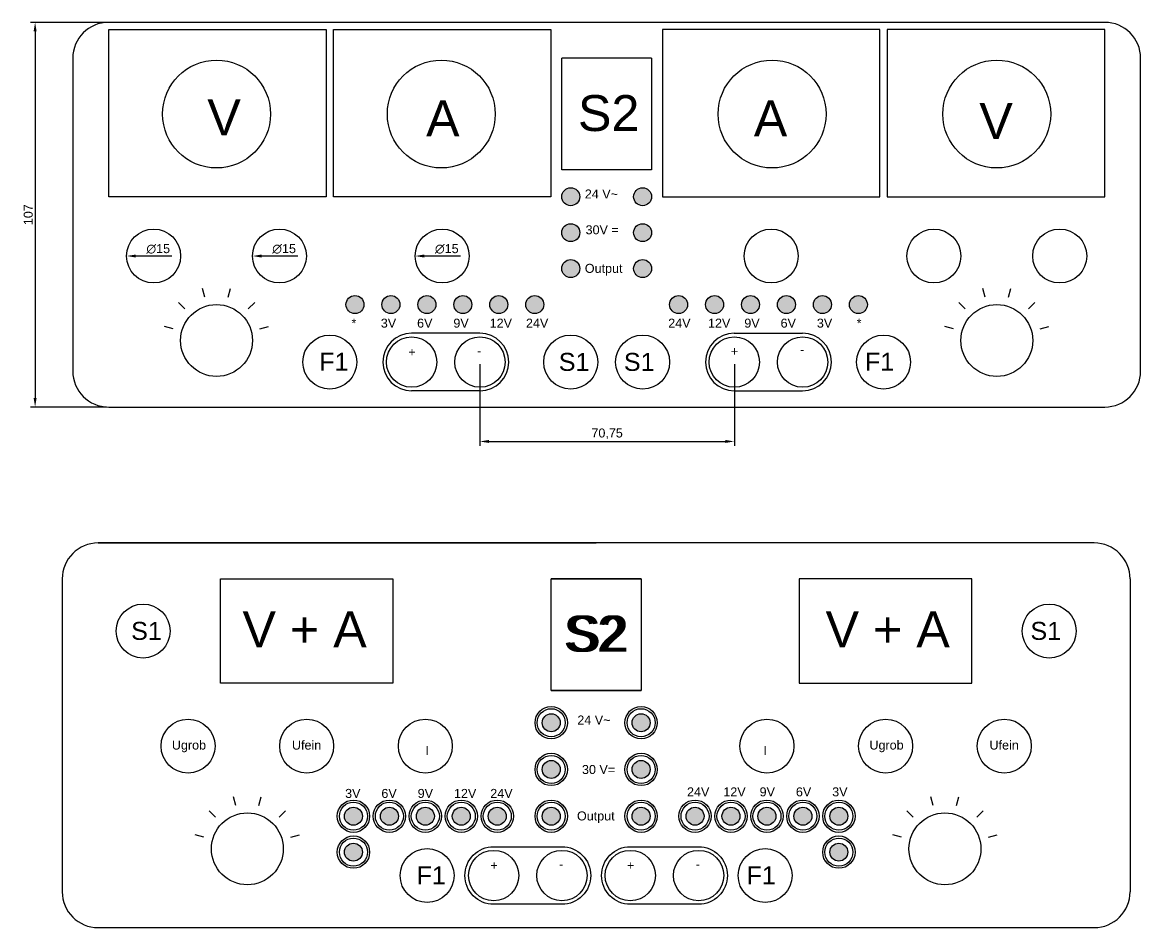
# Model space of a CAD drawing. Header units: millimetres. Extents: x 475 to 4099, y 1633 to 3451.
# Drawn here: x 3185.4 to 3496.4, y 2560.7 to 2812.6 of the extents above; entities that cross this region are included whole.
import ezdxf

# ---------------------------------------------------------------- set-up
doc = ezdxf.new("R2010")
doc.units = ezdxf.units.MM
for name, color, linetype in [('Bemassung', 80, 'Continuous'), ('Hilfslinie', 30, 'Continuous'), ('Kanten', 7, 'Continuous')]:
    doc.layers.add(name, color=color, linetype=linetype)
doc.styles.get("Standard").update_dxf_attribs({"font": 'arial.ttf'})
doc.dimstyles.new('ISO-25', dxfattribs={"dimtxt": 2.5, "dimasz": 2.5, "dimexe": 1.25, "dimexo": 0.625, "dimtad": 1, "dimtxsty": 'Standard', "dimcen": 2.5, "dimadec": 0, "dimazin": 0, "dimtfac": 1, "dimtmove": 0, "dimatfit": 3, "dimfxl": 1, "dimarcsym": 0})

# ---------------------------------------------------------------- blocks, each defined once
blk = doc.blocks.new('*D218')
at = {"layer": 'Bemassung', "color": 0, "lineweight": -2, "transparency": 16777216}
blk.add_line((3226.94, 2747.56), (3216.87, 2747.56), dxfattribs=at)
at = {"layer": 'Bemassung', "color": 0, "transparency": 16777216}
blk.add_solid([(3216.87, 2747.97), (3216.87, 2747.14), (3214.37, 2747.56)], dxfattribs=at)
at = {"layer": 'Defpoints', "color": 0, "transparency": 16777216}
for p in [(3214.37, 2747.56), (3229.37, 2747.56)]:
    blk.add_point(p, dxfattribs=at)
at = {"layer": 'Bemassung', "color": 0, "transparency": 16777216, "insert": (3223.15, 2749.53), "char_height": 2.5, "attachment_point": 5}
blk.add_mtext('∅15', dxfattribs=at)
blk = doc.blocks.new('*D219')
at = {"layer": 'Bemassung', "color": 0, "lineweight": -2, "transparency": 16777216}
blk.add_line((3307.19, 2747.56), (3297.12, 2747.56), dxfattribs=at)
at = {"layer": 'Bemassung', "color": 0, "transparency": 16777216}
blk.add_solid([(3297.12, 2747.97), (3297.12, 2747.14), (3294.62, 2747.56)], dxfattribs=at)
at = {"layer": 'Defpoints', "color": 0, "transparency": 16777216}
for p in [(3294.62, 2747.56), (3309.62, 2747.56)]:
    blk.add_point(p, dxfattribs=at)
at = {"layer": 'Bemassung', "color": 0, "transparency": 16777216, "insert": (3303.4, 2749.53), "char_height": 2.5, "attachment_point": 5}
blk.add_mtext('∅15', dxfattribs=at)
blk = doc.blocks.new('*D220')
at = {"layer": 'Bemassung', "color": 0, "lineweight": -2, "transparency": 16777216}
blk.add_line((3261.94, 2747.56), (3251.87, 2747.56), dxfattribs=at)
at = {"layer": 'Bemassung', "color": 0, "transparency": 16777216}
blk.add_solid([(3251.87, 2747.97), (3251.87, 2747.14), (3249.37, 2747.56)], dxfattribs=at)
at = {"layer": 'Defpoints', "color": 0, "transparency": 16777216}
for p in [(3249.37, 2747.56), (3264.37, 2747.56)]:
    blk.add_point(p, dxfattribs=at)
at = {"layer": 'Bemassung', "color": 0, "transparency": 16777216, "insert": (3258.15, 2749.53), "char_height": 2.5, "attachment_point": 5}
blk.add_mtext('∅15', dxfattribs=at)
blk = doc.blocks.new('*D221')
at = {"layer": 'Bemassung', "color": 0, "lineweight": -2, "transparency": 16777216}
for p, q in [((3208.74, 2812.56), (3187.65, 2812.56)), ((3188.9, 2810.06), (3188.9, 2708.06)), ((3208.74, 2705.56), (3187.65, 2705.56))]:
    blk.add_line(p, q, dxfattribs=at)
at = {"layer": 'Bemassung', "color": 0, "transparency": 16777216}
for points in [[(3188.49, 2810.06), (3189.32, 2810.06), (3188.9, 2812.56)], [(3188.49, 2708.06), (3189.32, 2708.06), (3188.9, 2705.56)]]:
    blk.add_solid(points, dxfattribs=at)
at = {"layer": 'Defpoints', "color": 0, "transparency": 16777216}
for p in [(3209.37, 2812.56), (3188.9, 2705.56), (3209.37, 2705.56)]:
    blk.add_point(p, dxfattribs=at)
at = {"layer": 'Bemassung', "color": 0, "transparency": 16777216, "insert": (3187, 2759.06), "char_height": 2.5, "attachment_point": 5, "rotation": 90}
blk.add_mtext('107', dxfattribs=at)
blk = doc.blocks.new('*D222')
at = {"layer": 'Bemassung', "color": 0, "lineweight": -2, "transparency": 16777216}
for p, q in [((3312.62, 2717.43), (3312.62, 2694.72)), ((3383.37, 2717.43), (3383.37, 2694.72)), ((3315.12, 2695.97), (3380.87, 2695.97))]:
    blk.add_line(p, q, dxfattribs=at)
at = {"layer": 'Bemassung', "color": 0, "transparency": 16777216}
for points in [[(3315.12, 2696.39), (3315.12, 2695.56), (3312.62, 2695.97)], [(3380.87, 2696.39), (3380.87, 2695.56), (3383.37, 2695.97)]]:
    blk.add_solid(points, dxfattribs=at)
at = {"layer": 'Defpoints', "color": 0, "transparency": 16777216}
for p in [(3312.62, 2718.06), (3383.37, 2718.06), (3383.37, 2695.97)]:
    blk.add_point(p, dxfattribs=at)
at = {"layer": 'Bemassung', "color": 0, "transparency": 16777216, "insert": (3347.99, 2698.1), "char_height": 2.5, "attachment_point": 5}
blk.add_mtext('70,75', dxfattribs=at)

msp = doc.modelspace()

# ---------------------------------------------------------------- hatches: boundary and pattern name
at = {"layer": 'Hilfslinie'}
h = msp.add_hatch(color=3, dxfattribs=at)
h.dxf.hatch_style = 1
h.paths.add_polyline_path([(3280.366, 2734.057, 1), (3275.366, 2734.057, 1)])
h.paths.add_polyline_path([(3420.366, 2734.057, 1), (3415.366, 2734.057, 1)])
h = msp.add_hatch(color=2, dxfattribs=at)
h.dxf.hatch_style = 1
h.paths.add_polyline_path([(3290.366, 2734.057, 1), (3285.366, 2734.057, 1)])
h.paths.add_polyline_path([(3300.366, 2734.057, 1), (3295.366, 2734.057, 1)])
h.paths.add_polyline_path([(3305.366, 2734.057, 1), (3310.366, 2734.057, 1)])
h.paths.add_polyline_path([(3320.366, 2734.057, 1), (3315.366, 2734.057, 1)])
h.paths.add_polyline_path([(3330.366, 2734.057, 1), (3325.366, 2734.057, 1)])
h = msp.add_hatch(color=2, dxfattribs=at)
h.dxf.hatch_style = 1
h.paths.add_polyline_path([(3365.366, 2734.057, 1), (3370.366, 2734.057, 1)])
h.paths.add_polyline_path([(3380.366, 2734.057, 1), (3375.366, 2734.057, 1)])
h.paths.add_polyline_path([(3385.366, 2734.057, 1), (3390.366, 2734.057, 1)])
h.paths.add_polyline_path([(3400.366, 2734.057, 1), (3395.366, 2734.057, 1)])
h.paths.add_polyline_path([(3410.366, 2734.057, 1), (3405.366, 2734.057, 1)])
h = msp.add_hatch(color=2, dxfattribs=at)
h.dxf.hatch_style = 1
h.paths.add_polyline_path([(3274.937, 2591.732, 1), (3279.937, 2591.732, 1)])
h.paths.add_polyline_path([(3284.937, 2591.732, 1), (3289.937, 2591.732, 1)])
h.paths.add_polyline_path([(3299.937, 2591.732, 1), (3294.937, 2591.732, 1)])
h.paths.add_polyline_path([(3304.937, 2591.732, 1), (3309.937, 2591.732, 1)])
h.paths.add_polyline_path([(3314.937, 2591.732, 1), (3319.937, 2591.732, 1)])
h = msp.add_hatch(color=2, dxfattribs=at)
h.dxf.hatch_style = 1
h.paths.add_polyline_path([(3409.937, 2591.732, 1), (3414.937, 2591.732, 1)])
h.paths.add_polyline_path([(3399.937, 2591.732, 1), (3404.937, 2591.732, 1)])
h.paths.add_polyline_path([(3394.937, 2591.732, 1), (3389.937, 2591.732, 1)])
h.paths.add_polyline_path([(3379.937, 2591.732, 1), (3384.937, 2591.732, 1)])
h.paths.add_polyline_path([(3369.937, 2591.732, 1), (3374.937, 2591.732, 1)])
at = {"layer": 'Kanten'}
h = msp.add_hatch(color=1, dxfattribs=at)
h.dxf.hatch_style = 1
h.paths.add_polyline_path([(3335.366, 2764.057, 1), (3340.366, 2764.057, 1)])
h.paths.add_polyline_path([(3360.366, 2764.057, 1), (3355.366, 2764.057, 1)])
h = msp.add_hatch(color=2, dxfattribs=at)
h.dxf.hatch_style = 1
h.paths.add_polyline_path([(3335.366, 2754.057, 1), (3340.366, 2754.057, 1)])
h.paths.add_polyline_path([(3355.366, 2754.057, 1), (3360.366, 2754.057, 1)])
h = msp.add_hatch(color=3, dxfattribs=at)
h.dxf.hatch_style = 1
h.paths.add_polyline_path([(3340.366, 2744.057, 1), (3335.366, 2744.057, 1)])
h.paths.add_polyline_path([(3360.366, 2744.057, 1), (3355.366, 2744.057, 1)])
h = msp.add_hatch(color=1, dxfattribs=at)
h.dxf.hatch_style = 1
h.paths.add_polyline_path([(3334.937, 2617.732, 1), (3329.937, 2617.732, 1)])
h.paths.add_polyline_path([(3359.937, 2617.732, 1), (3354.937, 2617.732, 1)])
h = msp.add_hatch(color=1, dxfattribs=at)
h.dxf.hatch_style = 1
h.paths.add_polyline_path([(3354.937, 2617.732, -1), (3359.937, 2617.732, -1)])
h.paths.add_polyline_path([(3329.937, 2617.732, -1), (3334.937, 2617.732, -1)])
h = msp.add_hatch(color=2, dxfattribs=at)
h.dxf.hatch_style = 1
h.paths.add_polyline_path([(3329.937, 2604.732, 1), (3334.937, 2604.732, 1)])
h.paths.add_polyline_path([(3359.937, 2604.732, 1), (3354.937, 2604.732, 1)])
h = msp.add_hatch(color=2, dxfattribs=at)
h.dxf.hatch_style = 1
h.paths.add_polyline_path([(3359.937, 2604.732, -1), (3354.937, 2604.732, -1)])
h.paths.add_polyline_path([(3329.937, 2604.732, -1), (3334.937, 2604.732, -1)])
h = msp.add_hatch(color=3, dxfattribs=at)
h.dxf.hatch_style = 1
h.paths.add_polyline_path([(3334.937, 2591.732, 1), (3329.937, 2591.732, 1)])
h.paths.add_polyline_path([(3359.937, 2591.732, 1), (3354.937, 2591.732, 1)])
h = msp.add_hatch(color=3, dxfattribs=at)
h.dxf.hatch_style = 1
h.paths.add_polyline_path([(3354.937, 2591.732, -1), (3359.937, 2591.732, -1)])
h.paths.add_polyline_path([(3329.937, 2591.732, -1), (3334.937, 2591.732, -1)])
h = msp.add_hatch(color=3, dxfattribs=at)
h.dxf.hatch_style = 1
h.paths.add_polyline_path([(3274.937, 2581.732, 1), (3279.937, 2581.732, 1)])
h = msp.add_hatch(color=3, dxfattribs=at)
h.dxf.hatch_style = 1
h.paths.add_polyline_path([(3409.937, 2581.732, 1), (3414.937, 2581.732, 1)])

# ---------------------------------------------------------------- linework, layer by layer
for p, q in [((3486.366, 2812.557), (3209.366, 2812.557)), ((3271.866, 2810.557), (3332.366, 2810.557)), ((3271.866, 2764.057), (3271.866, 2810.557)), ((3332.366, 2810.557), (3332.366, 2764.057)), ((3423.866, 2764.057), (3423.866, 2810.557)), ((3199.366, 2802.557), (3199.366, 2715.557)), ((3496.366, 2715.557), (3496.366, 2802.557)), ((3332.366, 2764.057), (3271.866, 2764.057)), ((3363.366, 2764.057), (3423.866, 2764.057)), ((3209.366, 2705.557), (3486.366, 2705.557)), ((3483.437, 2667.732), (3206.437, 2667.732)), ((3196.437, 2657.732), (3196.437, 2570.732)), ((3493.437, 2657.732), (3493.437, 2570.732)), ((3206.437, 2560.732), (3483.437, 2560.732))]:
    msp.add_line(p, q)
for points in [[(3269.866, 2810.557), (3269.866, 2764.057), (3209.366, 2764.057), (3209.366, 2810.557)], [(3425.866, 2810.557), (3425.866, 2764.057), (3486.366, 2764.057), (3486.366, 2810.557)]]:
    msp.add_lwpolyline(points, close=True)
for centre, radius in [((3239.366, 2787.057), 15), ((3301.866, 2787.057), 15), ((3393.866, 2787.057), 15), ((3456.366, 2787.057), 15), ((3221.866, 2747.557), 7.5), ((3256.866, 2747.557), 7.5), ((3302.116, 2747.557), 7.5), ((3393.616, 2747.557), 7.5), ((3438.866, 2747.557), 7.5), ((3473.866, 2747.557), 7.5), ((3239.366, 2724.06), 10), ((3456.366, 2724.06), 10), ((3231.437, 2611.232), 7.5), ((3264.437, 2611.232), 7.5), ((3297.437, 2611.232), 7.5), ((3392.437, 2611.232), 7.5), ((3425.437, 2611.232), 7.5), ((3458.437, 2611.232), 7.5), ((3247.937, 2582.653), 10), ((3441.937, 2582.653), 10)]:
    msp.add_circle(centre, radius)
for centre, start, end in [((3209.366, 2802.557), 90, 180), ((3486.366, 2802.557), 0, 90), ((3209.366, 2715.557), 180, 270), ((3486.366, 2715.557), 270, 0), ((3206.437, 2657.732), 90, 180), ((3483.437, 2657.732), 0, 90), ((3206.437, 2570.732), 180, 270), ((3483.437, 2570.732), 270, 0)]:
    msp.add_arc(centre, 10, start, end)
for p, q in [((3423.866, 2810.557), (3363.366, 2810.557)), ((3363.366, 2810.557), (3363.366, 2764.057)), ((3360.366, 2802.557), (3335.366, 2802.557)), ((3335.366, 2771.557), (3335.366, 2802.557)), ((3360.366, 2802.557), (3360.366, 2771.557)), ((3360.366, 2771.557), (3335.366, 2771.557)), ((3236.13, 2736.134), (3235.483, 2738.549)), ((3242.601, 2736.134), (3243.248, 2738.549)), ((3453.13, 2736.134), (3452.483, 2738.549)), ((3459.601, 2736.134), (3460.248, 2738.549)), ((3230.527, 2732.899), (3228.759, 2734.667)), ((3248.205, 2732.899), (3249.972, 2734.667)), ((3447.527, 2732.899), (3445.759, 2734.667)), ((3465.205, 2732.899), (3466.972, 2734.667)), ((3227.292, 2727.296), (3224.877, 2727.943)), ((3251.44, 2727.296), (3253.855, 2727.943)), ((3444.292, 2727.296), (3441.877, 2727.943)), ((3468.44, 2727.296), (3470.855, 2727.943)), ((3312.616, 2726.057), (3293.616, 2726.057)), ((3383.366, 2726.057), (3402.366, 2726.057)), ((3285.616, 2718.057), (3285.616, 2718.057)), ((3312.616, 2710.057), (3293.616, 2710.057)), ((3383.366, 2710.057), (3402.366, 2710.057)), ((3206.437, 2667.732), (3344.937, 2667.732)), ((3240.437, 2657.732), (3288.437, 2657.732)), ((3240.437, 2628.732), (3240.437, 2657.732)), ((3288.437, 2657.732), (3288.437, 2628.732)), ((3357.437, 2657.732), (3332.437, 2657.732)), ((3332.437, 2626.732), (3332.437, 2657.732)), ((3332.437, 2657.732), (3357.437, 2657.732)), ((3357.437, 2657.732), (3357.437, 2626.732)), ((3449.437, 2657.732), (3401.437, 2657.732)), ((3401.437, 2657.732), (3401.437, 2628.732)), ((3449.437, 2628.732), (3449.437, 2657.732)), ((3288.437, 2628.732), (3240.437, 2628.732)), ((3401.437, 2628.732), (3449.437, 2628.732)), ((3357.437, 2626.732), (3332.437, 2626.732)), ((3332.437, 2626.732), (3357.437, 2626.732)), ((3244.702, 2594.727), (3244.054, 2597.142)), ((3251.172, 2594.727), (3251.819, 2597.142)), ((3438.702, 2594.727), (3438.054, 2597.142)), ((3445.172, 2594.727), (3445.819, 2597.142)), ((3239.098, 2591.492), (3237.33, 2593.26)), ((3256.776, 2591.492), (3258.543, 2593.26)), ((3433.098, 2591.492), (3431.33, 2593.26)), ((3450.776, 2591.492), (3452.543, 2593.26)), ((3235.863, 2585.889), (3233.448, 2586.536)), ((3260.011, 2585.889), (3262.426, 2586.536)), ((3429.863, 2585.889), (3427.448, 2586.536)), ((3454.011, 2585.889), (3456.426, 2586.536)), ((3308.437, 2575.232), (3308.437, 2575.232)), ((3346.437, 2575.232), (3346.437, 2575.232))]:
    msp.add_line(p, q, dxfattribs=at)
for points in [[(3316.437, 2583.232), (3335.437, 2583.232, -0.4142136), (3343.437, 2575.232, -0.4142136), (3335.437, 2567.232), (3316.437, 2567.232, -0.4142136), (3308.437, 2575.232, -0.4142136)], [(3354.437, 2583.232), (3373.437, 2583.232, -0.4142136), (3381.437, 2575.232, -0.4142136), (3373.437, 2567.232), (3354.437, 2567.232, -0.4142136), (3346.437, 2575.232, -0.4142136)]]:
    msp.add_lwpolyline(points, format="xyb", close=True, dxfattribs=at)
for centre, radius in [((3337.866, 2764.057), 2.5), ((3357.866, 2764.057), 2.5), ((3337.866, 2754.057), 2.5), ((3357.866, 2754.057), 2.5), ((3337.866, 2744.057), 2.5), ((3357.866, 2744.057), 2.5), ((3277.866, 2734.057), 2.5), ((3287.866, 2734.057), 2.5), ((3297.866, 2734.057), 2.5), ((3307.866, 2734.057), 2.5), ((3317.866, 2734.057), 2.5), ((3327.866, 2734.057), 2.5), ((3367.866, 2734.057), 2.5), ((3377.866, 2734.057), 2.5), ((3387.866, 2734.057), 2.5), ((3397.866, 2734.057), 2.5), ((3407.866, 2734.057), 2.5), ((3417.866, 2734.057), 2.5), ((3270.866, 2718.057), 7.5), ((3293.616, 2718.057), 7), ((3312.616, 2718.057), 7), ((3337.866, 2718.057), 7.5), ((3357.866, 2718.057), 7.5), ((3383.366, 2718.057), 7), ((3402.366, 2718.057), 7), ((3424.866, 2718.057), 7.5), ((3218.937, 2643.232), 7.5), ((3470.937, 2643.232), 7.5), ((3332.437, 2617.732), 4.5), ((3357.437, 2617.732), 4.5), ((3332.437, 2617.732), 2.5), ((3357.437, 2617.732), 2.5), ((3332.437, 2604.732), 4.5), ((3332.437, 2604.732), 2.5), ((3357.437, 2604.732), 4.5), ((3357.437, 2604.732), 2.5), ((3277.437, 2591.732), 4.5), ((3277.437, 2591.732), 2.5), ((3287.437, 2591.732), 4.5), ((3287.437, 2591.732), 2.5), ((3297.437, 2591.732), 4.5), ((3297.437, 2591.732), 2.5), ((3307.437, 2591.732), 4.5), ((3307.437, 2591.732), 2.5), ((3317.437, 2591.732), 4.5), ((3317.437, 2591.732), 2.5), ((3332.437, 2591.732), 4.5), ((3332.437, 2591.732), 2.5), ((3357.437, 2591.732), 4.5), ((3357.437, 2591.732), 2.5), ((3372.437, 2591.732), 4.5), ((3372.437, 2591.732), 2.5), ((3382.437, 2591.732), 4.5), ((3382.437, 2591.732), 2.5), ((3392.437, 2591.732), 4.5), ((3392.437, 2591.732), 2.5), ((3402.437, 2591.732), 4.5), ((3402.437, 2591.732), 2.5), ((3412.437, 2591.732), 4.5), ((3412.437, 2591.732), 2.5), ((3277.437, 2581.732), 4.5), ((3412.437, 2581.732), 4.5), ((3277.437, 2581.732), 2.5), ((3297.937, 2575.232), 7.5), ((3316.437, 2575.232), 7), ((3335.437, 2575.232), 7), ((3354.437, 2575.232), 7), ((3373.437, 2575.232), 7), ((3391.937, 2575.232), 7.5), ((3412.437, 2581.732), 2.5)]:
    msp.add_circle(centre, radius, dxfattribs=at)
at = {"layer": 'Kanten', "color": 1}
for centre in [(3332.437, 2617.732), (3357.437, 2617.732), (3332.437, 2604.732), (3357.437, 2604.732), (3277.437, 2591.732), (3287.437, 2591.732), (3297.437, 2591.732), (3307.437, 2591.732), (3317.437, 2591.732), (3332.437, 2591.732), (3357.437, 2591.732), (3372.437, 2591.732), (3382.437, 2591.732), (3392.437, 2591.732), (3402.437, 2591.732), (3412.437, 2591.732), (3277.437, 2581.732), (3412.437, 2581.732)]:
    msp.add_circle(centre, 3.9, dxfattribs=at)
at = {"layer": 'Kanten'}
for centre, start, end in [((3293.616, 2718.057), 90, 180), ((3312.616, 2718.057), 0, 90), ((3383.366, 2718.057), 90, 180), ((3402.366, 2718.057), 0, 90), ((3293.616, 2718.057), 180, 270), ((3312.616, 2718.057), 270, 0), ((3383.366, 2718.057), 180, 270), ((3402.366, 2718.057), 270, 0)]:
    msp.add_arc(centre, 8, start, end, dxfattribs=at)

# ---------------------------------------------------------------- texts
for p in [(3236.805, 2781.1), (3451.501, 2780.1)]:
    msp.add_text('V', height=10).set_placement(p)
at = {"char_height": 10}
for s, insert, attachment_point in [('A', (3297.635, 2790.823), 1), ('S2', (3339.883, 2792.33), 1), ('A', (3398.096, 2790.823), 3), ('S2', (3352.919, 2647.505), 3), ('S2', (3336.954, 2647.505), 1)]:
    msp.add_mtext_dynamic_manual_height_columns(s, width=13.16423, gutter_width=12.5, heights=[9.423], dxfattribs=dict(at, insert=insert, attachment_point=attachment_point))
at = {"layer": 'Kanten'}
for s, p in [('  *       3V      6V      9V      12V    24V', (3274.955, 2727.638)), (' 24V     12V    9V      6V      3V       *', (3364.011, 2727.638)), ('3V      6V      9V      12V    24V', (3275.12, 2596.819)), ('24V    12V    9V      6V      3V', (3370.209, 2597.251))]:
    msp.add_text(s, height=2.5, dxfattribs=at).set_placement(p)
for s, width, heights, insert, char_height, attachment_point in [('24 V~', 12.32226, [0], (3341.786, 2766.062), 2.5, 1), ('30V =', 11.78651, [0], (3342, 2756.103), 2.5, 1), ('Output', 12.53656, [0], (3341.786, 2745.378), 2.5, 1), ('+', 4.18126, [2.5], (3292.711, 2722.142), 2.5, 1), ('+', 4.18126, [2.5], (3382.395, 2722.332), 2.5, 1), ('-', 2.92919, [0], (3401.663, 2722.83), 2.5, 1), ('F1', 5, [0], (3267.905, 2720.636), 5, 1), ('-', 2.92919, [0], (3311.802, 2722.428), 2.5, 1), ('S1', 5, [0], (3334.54, 2720.61), 5, 1), ('S1', 5, [0], (3361.192, 2720.61), 5, 3), ('F1', 5, [0], (3427.826, 2720.636), 5, 3), ('V + A', 39.97092, [0], (3246.579, 2648.708), 10, 1), ('V + A', 39.97092, [0], (3443.294, 2648.708), 10, 3), ('S1', 5, [0], (3215.611, 2645.785), 5, 1), ('S1', 5, [0], (3474.263, 2645.785), 5, 3), ('24 V~', 12.32226, [0], (3348.925, 2619.737), 2.5, 3), ('Ugrob', 5.3464, [0], (3226.94, 2612.773), 2.5, 1), ('Ufein', 5.3464, [0], (3260.334, 2612.762), 2.5, 1), ('Ugrob', 5.3464, [0], (3420.94, 2612.773), 2.5, 1), ('Ufein', 5.3464, [0], (3454.334, 2612.762), 2.5, 1), ('I', 5.3464, [0], (3297.437, 2611.232), 2.5, 1), ('I', 5.3464, [0], (3392.437, 2611.232), 2.5, 3), ('30 V=', 11.78651, [0], (3341.001, 2605.974), 2.5, 1), ('Output', 12.53656, [0], (3339.607, 2593.053), 2.5, 1), ('+', 4.18126, [2.5], (3315.532, 2579.317), 2.5, 1), ('+', 4.18126, [2.5], (3353.532, 2579.317), 2.5, 1), ('F1', 5, [0], (3294.976, 2577.811), 5, 1), ('-', 2.92919, [0], (3334.623, 2579.602), 2.5, 1), ('-', 2.92919, [0], (3372.623, 2579.602), 2.5, 1), ('F1', 5, [0], (3394.897, 2577.811), 5, 3)]:
    msp.add_mtext_dynamic_manual_height_columns(s, width=width, gutter_width=12.5, heights=heights, dxfattribs=dict(at, insert=insert, char_height=char_height, attachment_point=attachment_point))

# ---------------------------------------------------------------- dimensions: what is measured, and where the dimension line sits
at = {"layer": 'Bemassung'}
dim = msp.add_linear_dim(base=(3188.905, 2705.557), p1=(3209.366, 2812.557), p2=(3209.366, 2705.557), angle=90, dimstyle='ISO-25', dxfattribs=at)
dim.commit()
dim.dimension.update_dxf_attribs({"geometry": '*D221', "text_midpoint": (3187.003, 2759.057)})
for p1, p2, picture, middle in [((3229.366, 2747.557), (3214.366, 2747.557), '*D218', (3223.151, 2747.557)), ((3264.366, 2747.557), (3249.366, 2747.557), '*D220', (3258.151, 2747.557)), ((3309.616, 2747.557), (3294.616, 2747.557), '*D219', (3303.401, 2747.557))]:
    dim = msp.add_diameter_dim_2p(p1=p1, p2=p2, dimstyle='ISO-25', dxfattribs=at)
    dim.commit()
    dim.dimension.update_dxf_attribs({"geometry": picture, "text_midpoint": middle, "dimtype": 163})
dim = msp.add_linear_dim(base=(3383.366, 2695.973), p1=(3312.616, 2718.057), p2=(3383.366, 2718.057), dimstyle='ISO-25', dxfattribs=at)
dim.commit()
dim.dimension.update_dxf_attribs({"geometry": '*D222', "text_midpoint": (3347.991, 2698.101)})

doc.saveas('drawing.dxf')
